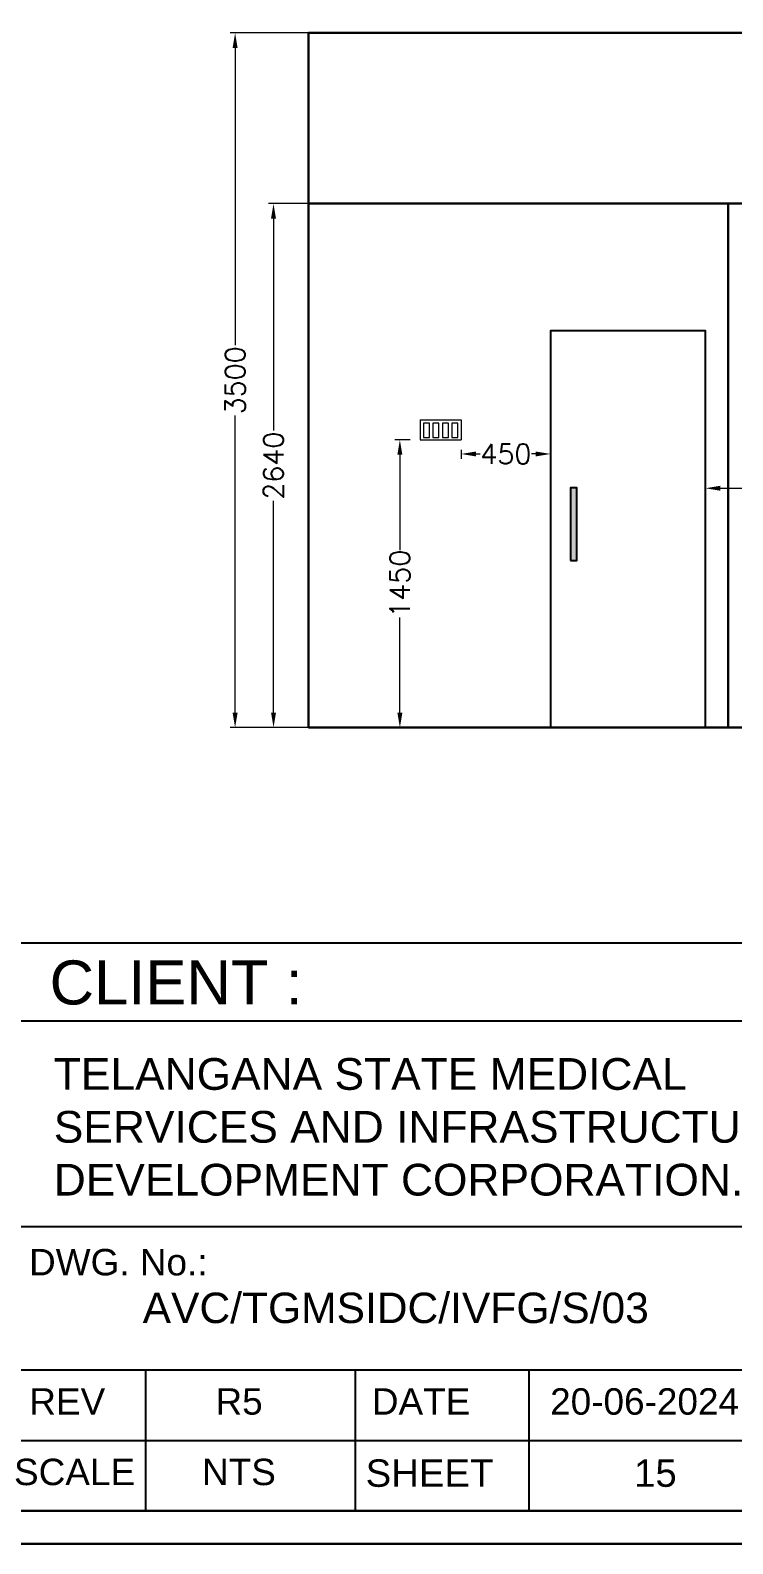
# Model space of a CAD drawing. Header units: millimetres. Extents: x 3552052 to 4144896, y -707811 to -630695.
# Drawn here: x 3657791 to 3661329, y -704298 to -696672 of the extents above; entities that cross this region are included whole.
import ezdxf
from ezdxf.enums import TextEntityAlignment as Align

# ---------------------------------------------------------------- set-up
doc = ezdxf.new("R2010")
doc.units = ezdxf.units.MM
doc.header["$LTSCALE"] = 6
doc.header["$MEASUREMENT"] = 0
doc.layers.get('0').update_dxf_attribs({"linetype": 'CONTINUOUS', "lineweight": 0})
doc.layers.get('Defpoints').update_dxf_attribs({"linetype": 'CONTINUOUS', "lineweight": 0})
for name, color, linetype, lineweight in [('ELE-4M RAW P.SB', 40, 'CONTINUOUS', 0), ('ELE-4M UPS P.SB', 3, 'CONTINUOUS', 0), ('EQP', 6, 'CONTINUOUS', 0), ('MEP_HVAC_RA_DUCT', 1, 'CONTINUOUS', 0), ('MEP_HVAC_TEXT', 7, 'CONTINUOUS', 0), ('TITLE', 7, 'CONTINUOUS', 0)]:
    doc.layers.add(name, color=color, linetype=linetype, lineweight=lineweight)
doc.styles.add('ARIAL', font='arial.ttf')
doc.styles.add('ROMANS', font='romans.shx')
doc.dimstyles.new('AEPL1', dxfattribs={"dimtxt": 100, "dimasz": 75, "dimexe": 25, "dimexo": 50, "dimtad": 0, "dimdec": 0, "dimtxsty": 'ROMANS', "dimcen": 2.5, "dimclrd": 7, "dimclre": 7, "dimclrt": 7, "dimadec": 0, "dimazin": 0, "dimtfac": 1, "dimtdec": 0, "dimtmove": 0, "dimatfit": 3, "dimfxl": 1, "dimlwd": 0, "dimlwe": 0, "dimarcsym": 0})

# ---------------------------------------------------------------- blocks, each defined once
blk = doc.blocks.new('*D166')
at = {"layer": 'Defpoints', "color": 0, "transparency": 16777216}
for p in [(3659016.4, -697545.7), (3659721.9, -697545.7), (3659912.2, -700185.7)]:
    blk.add_point(p, dxfattribs=at)
at = {"layer": 'ELE-4M UPS P.SB', "color": 7, "lineweight": 0, "transparency": 16777216}
for p, q in [((3659671.9, -697545.7), (3658991.4, -697545.7)), ((3659016.4, -697620.7), (3659016.4, -698688.9)), ((3659016.4, -700110.7), (3659016.4, -699042.6)), ((3659862.2, -700185.7), (3658991.4, -700185.7))]:
    blk.add_line(p, q, dxfattribs=at)
at = {"layer": 'ELE-4M UPS P.SB', "color": 7, "transparency": 16777216}
for points in [[(3659003.9, -697620.7), (3659028.9, -697620.7), (3659016.4, -697545.7)], [(3659003.9, -700110.7), (3659028.9, -700110.7), (3659016.4, -700185.7)]]:
    blk.add_solid(points, dxfattribs=at)
at = {"layer": 'ELE-4M UPS P.SB', "color": 7, "lineweight": -3, "transparency": 16777216, "insert": (3659016.4, -698865.7), "char_height": 100, "attachment_point": 5, "rotation": 90, "style": 'ROMANS'}
blk.add_mtext('2640', dxfattribs=at)
blk = doc.blocks.new('*D167')
at = {"layer": 'Defpoints', "color": 0, "transparency": 16777216}
for p in [(3658822.9, -696685.7), (3659346.2, -696685.7), (3659346.2, -700185.7)]:
    blk.add_point(p, dxfattribs=at)
at = {"layer": 'ELE-4M UPS P.SB', "color": 7, "lineweight": 0, "transparency": 16777216}
for p, q in [((3659296.2, -696685.7), (3658797.9, -696685.7)), ((3658822.9, -696760.7), (3658822.9, -698258.9)), ((3658822.9, -700110.7), (3658822.9, -698612.6)), ((3659296.2, -700185.7), (3658797.9, -700185.7))]:
    blk.add_line(p, q, dxfattribs=at)
at = {"layer": 'ELE-4M UPS P.SB', "color": 7, "transparency": 16777216}
for points in [[(3658810.4, -696760.7), (3658835.4, -696760.7), (3658822.9, -696685.7)], [(3658810.4, -700110.7), (3658835.4, -700110.7), (3658822.9, -700185.7)]]:
    blk.add_solid(points, dxfattribs=at)
at = {"layer": 'ELE-4M UPS P.SB', "color": 7, "lineweight": -3, "transparency": 16777216, "insert": (3658822.9, -698435.7), "char_height": 100, "attachment_point": 5, "rotation": 90, "style": 'ROMANS'}
blk.add_mtext('3500', dxfattribs=at)
blk = doc.blocks.new('SDFF')
at = {"layer": 'ELE-4M RAW P.SB'}
for p, q in [((0, -100), (0, 0)), ((207.1, 0, 0), (0, 0)), ((207.1, -100, 0), (207.1, 0, 0)), ((207.1, -100, 0), (0, -100))]:
    blk.add_line(p, q, dxfattribs=at)
at = {"layer": 'ELE-4M RAW P.SB', "color": 3, "linetype": 'ByBlock'}
blk.add_lwpolyline([(47.2, -84.5), (47.2, -11.2), (16.7, -11.2), (16.7, -84.5)], close=True, dxfattribs=at)
at = {"layer": 'ELE-4M RAW P.SB', "linetype": 'ByBlock'}
for points in [[(94.9, -84.5), (94.9, -11.2), (64.4, -11.2), (64.4, -84.5)], [(142.6, -84.5), (142.6, -11.2), (112.1, -11.2), (112.1, -84.5)], [(190.3, -84.5), (190.3, -11.2), (159.8, -11.2), (159.8, -84.5)]]:
    blk.add_lwpolyline(points, close=True, dxfattribs=at)
blk = doc.blocks.new('*D175')
at = {"layer": 'Defpoints', "color": 0, "transparency": 16777216}
for p in [(3661191.9, -698925.7), (3662581.9, -698925.7), (3661191.9, -698979.6)]:
    blk.add_point(p, dxfattribs=at)
at = {"layer": 'ELE-4M UPS P.SB', "color": 7, "lineweight": 0, "transparency": 16777216}
for p, q in [((3661191.9, -698975.7), (3661191.9, -699004.6)), ((3661266.9, -698979.6), (3661717.3, -698979.6)), ((3662506.9, -698979.6), (3662056.6, -698979.6)), ((3662581.9, -698975.7), (3662581.9, -699004.6))]:
    blk.add_line(p, q, dxfattribs=at)
at = {"layer": 'ELE-4M UPS P.SB', "color": 7, "transparency": 16777216}
for points in [[(3661266.9, -698967.1), (3661266.9, -698992.1), (3661191.9, -698979.6)], [(3662506.9, -698967.1), (3662506.9, -698992.1), (3662581.9, -698979.6)]]:
    blk.add_solid(points, dxfattribs=at)
at = {"layer": 'ELE-4M UPS P.SB', "color": 7, "lineweight": -3, "transparency": 16777216, "insert": (3661886.9, -698979.6), "char_height": 100, "attachment_point": 5, "style": 'ROMANS'}
blk.add_mtext('1390', dxfattribs=at)
blk = doc.blocks.new('*D176')
at = {"layer": 'Defpoints', "color": 0, "transparency": 16777216}
for p in [(3659961.9, -698735.7), (3660411.9, -698735.7), (3660411.9, -698806.9)]:
    blk.add_point(p, dxfattribs=at)
at = {"layer": 'ELE-4M UPS P.SB', "color": 7, "lineweight": 0, "transparency": 16777216}
for p, q in [((3659961.9, -698785.7), (3659961.9, -698831.9)), ((3660036.9, -698806.9), (3660057.8, -698806.9)), ((3660336.9, -698806.9), (3660316.1, -698806.9)), ((3660411.9, -698785.7), (3660411.9, -698831.9))]:
    blk.add_line(p, q, dxfattribs=at)
at = {"layer": 'ELE-4M UPS P.SB', "color": 7, "transparency": 16777216}
for points in [[(3660036.9, -698794.4), (3660036.9, -698819.4), (3659961.9, -698806.9)], [(3660336.9, -698794.4), (3660336.9, -698819.4), (3660411.9, -698806.9)]]:
    blk.add_solid(points, dxfattribs=at)
at = {"layer": 'ELE-4M UPS P.SB', "color": 7, "lineweight": -3, "transparency": 16777216, "insert": (3660186.9, -698806.9), "char_height": 100, "attachment_point": 5, "style": 'ROMANS'}
blk.add_mtext('450', dxfattribs=at)
blk = doc.blocks.new('*D177')
at = {"layer": 'Defpoints', "color": 0, "transparency": 16777216}
for p in [(3659652.8, -698735.7), (3659754.9, -698735.7, 0), (3659710.9, -700185.7)]:
    blk.add_point(p, dxfattribs=at)
at = {"layer": 'ELE-4M UPS P.SB', "color": 7, "lineweight": 0, "transparency": 16777216}
for p, q in [((3659704.9, -698735.7), (3659627.8, -698735.7)), ((3659652.8, -698810.7), (3659652.8, -699291.1)), ((3659652.8, -700110.7), (3659652.8, -699630.4)), ((3659660.9, -700185.7), (3659627.8, -700185.7))]:
    blk.add_line(p, q, dxfattribs=at)
at = {"layer": 'ELE-4M UPS P.SB', "color": 7, "transparency": 16777216}
for points in [[(3659640.3, -698810.7), (3659665.3, -698810.7), (3659652.8, -698735.7)], [(3659640.3, -700110.7), (3659665.3, -700110.7), (3659652.8, -700185.7)]]:
    blk.add_solid(points, dxfattribs=at)
at = {"layer": 'ELE-4M UPS P.SB', "color": 7, "lineweight": -3, "transparency": 16777216, "insert": (3659652.8, -699460.7), "char_height": 100, "attachment_point": 5, "rotation": 90, "style": 'ROMANS'}
blk.add_mtext('1450', dxfattribs=at)

msp = doc.modelspace()

# ---------------------------------------------------------------- hatches: boundary and pattern name
at = {"lineweight": -3, "ltscale": 0.1}
h = msp.add_hatch(color=254, dxfattribs=at)
h.dxf.hatch_style = 1
h.paths.add_polyline_path([(3660511.5, -699344.3), (3660544.2, -699344.3), (3660544.2, -698976.8), (3660511.5, -698976.8)])

# ---------------------------------------------------------------- linework, layer by layer
at = {"lineweight": -3}
msp.add_line((3666034.8, -701270.9), (3650366.4, -701270.9), dxfattribs=at)
at = {"color": 7, "lineweight": 30}
msp.add_line((3666034.8, -704131.8), (3657694, -704131.8), dxfattribs=at)
for points in [[(3666200.6, -681655.2), (3666200.6, -704297.7), (3650200.6, -704297.7), (3650200.6, -681655.2)], [(3666034.8, -681821.1), (3666034.8, -704131.8), (3650366.4, -704131.8), (3650366.4, -681821.1)]]:
    msp.add_lwpolyline(points, close=True, dxfattribs=at)
at = {"color": 7, "lineweight": -3, "ltscale": 0.1}
msp.add_lwpolyline([(3660511.5, -699344.3), (3660544.2, -699344.3), (3660544.2, -698976.8), (3660511.5, -698976.8)], close=True, dxfattribs=at)
at = {"layer": 'EQP', "lineweight": -3}
msp.add_line((3659191.9, -700185.7), (3661306.9, -700185.7), dxfattribs=at)
at = {"layer": 'MEP_HVAC_RA_DUCT', "color": 7, "lineweight": 30}
for p, q in [((3659191.9, -696685.7), (3659191.9, -700185.7)), ((3661306.9, -700185.7), (3661306.9, -697545.7))]:
    msp.add_line(p, q, dxfattribs=at)
for points in [[(3665751.9, -696685.7), (3659191.9, -696685.7)], [(3665751.9, -697545.7), (3659191.9, -697545.7)], [(3665751.9, -700185.7), (3659191.9, -700185.7)]]:
    msp.add_lwpolyline(points, dxfattribs=at)
at = {"layer": 'MEP_HVAC_RA_DUCT', "color": 7, "lineweight": -3}
msp.add_lwpolyline([(3660411.9, -700185.7), (3661191.9, -700185.7), (3661191.9, -698185.7), (3660411.9, -698185.7)], close=True, dxfattribs=at)
at = {"layer": 'MEP_HVAC_TEXT', "lineweight": -3}
for p, q in [((3661862.6, -701665.2), (3657694, -701665.2)), ((3661862.6, -702701.4), (3657690.3, -702701)), ((3657694, -703421.7), (3661862.6, -703421.7)), ((3658371.6, -703421.7), (3658371.6, -704131.8)), ((3659427.1, -703421.7), (3659427.1, -704131.8)), ((3660302.8, -703421.7), (3660302.8, -704131.8)), ((3657694, -703776.8), (3661862.6, -703776.8))]:
    msp.add_line(p, q, dxfattribs=at)

# ---------------------------------------------------------------- block references
at = {"layer": 'ELE-4M RAW P.SB', "color": 0, "lineweight": -3, "rotation": 180}
msp.add_blockref('SDFF', (3659961.9, -698735.7), dxfattribs=at)

# ---------------------------------------------------------------- texts
at = {"layer": 'TITLE', "color": 7, "lineweight": 30, "style": 'ARIAL'}
for s, height, p in [('CLIENT :', 221.93, (3657888.6, -701580.7)), ('DWG. No.:', 133.16, (3657785.1, -702945.5))]:
    msp.add_text(s, height=height, dxfattribs=at).set_placement(p)
for s, height, p in [('REV', 133.16, (3657977.6, -703580.8)), ('R5', 133.16, (3658843, -703580.8)), ('DATE', 133.16, (3659759.7, -703580.8)), ('20-06-2024', 133.16, (3660885.3, -703580.8)), ('SCALE', 133.16, (3658014.3, -703935.9)), ('NTS', 133.16, (3658842.2, -703935.9)), ('SHEET', 138.14, (3659802.1, -703941.8)), ('15', 138.14, (3660939.9, -703941.8))]:
    msp.add_text(s, height=height, dxfattribs=at).set_placement(p, align=Align.MIDDLE_CENTER)
at = {"layer": 'TITLE', "color": 7, "lineweight": 30, "attachment_point": 1, "style": 'ARIAL'}
for s, width, gutter_width, insert, char_height in [('{\\C256;TELANGANA STATE MEDICAL SERVICES AND INFRASTRUCTURE DEVELOPMENT CORPORATION.}', 3989.052, 8.88, (3657909.7, -701850.8), 159.788), ('\\pxqc;AVC/TGMSIDC/IVFG/S/03', 4138.353, 9.21, (3657562.8, -703032.4), 153.492)]:
    msp.add_mtext_dynamic_manual_height_columns(s, width=width, gutter_width=gutter_width, heights=[0], dxfattribs=dict(at, insert=insert, char_height=char_height))

# ---------------------------------------------------------------- dimensions: what is measured, and where the dimension line sits
at = {"layer": 'ELE-4M UPS P.SB', "color": 0, "lineweight": -3}
for base, p1, p2, picture, middle in [((3658822.9, -696685.7), (3659346.2, -700185.7), (3659346.2, -696685.7), '*D167', (3658822.9, -698435.7)), ((3659016.4, -697545.7), (3659912.2, -700185.7), (3659721.9, -697545.7), '*D166', (3659016.4, -698865.7)), ((3659652.8, -698735.7), (3659710.9, -700185.7), (3659754.9, -698735.7, 0), '*D177', (3659652.8, -699460.7))]:
    dim = msp.add_linear_dim(base=base, p1=p1, p2=p2, angle=90, dimstyle='AEPL1', dxfattribs=at)
    dim.commit()
    dim.dimension.update_dxf_attribs({"geometry": picture, "text_midpoint": middle})
for base, p1, p2, picture, middle in [((3660411.9, -698806.9), (3659961.9, -698735.7), (3660411.9, -698735.7), '*D176', (3660186.9, -698806.9)), ((3661191.9, -698979.6), (3662581.9, -698925.7), (3661191.9, -698925.7), '*D175', (3661886.9, -698979.6))]:
    dim = msp.add_linear_dim(base=base, p1=p1, p2=p2, dimstyle='AEPL1', dxfattribs=at)
    dim.commit()
    dim.dimension.update_dxf_attribs({"geometry": picture, "text_midpoint": middle})

doc.saveas('drawing.dxf')
